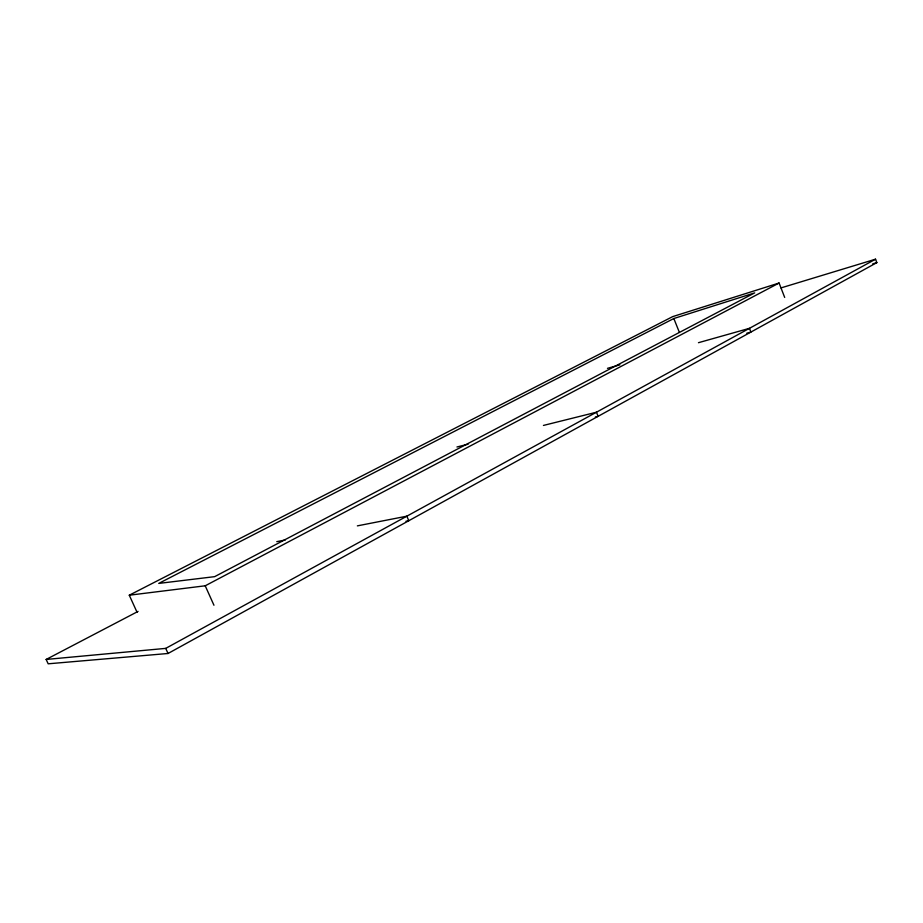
<?xml version="1.0" encoding="UTF-8"?>
<svg xmlns="http://www.w3.org/2000/svg" width="923" height="923" viewBox="0 0 923 923"><rect width="100%" height="100%" fill="white"/><g stroke="black" fill="none" stroke-linecap="round" stroke-linejoin="round"><path stroke-width="1.38" d="M138.069 611.395L46.15 659.449L48.181 663.81L168.044 653.484L876.85 262.617L875.546 259.19L780.973 287.918M46.15 659.449L165.725 648.384L875.546 259.19M137.042 612.249L129.278 595.208L205.218 585.793L779.093 283.026L784.688 297.425M673.836 318.516L158.744 583.417L214.644 576.656L754.679 292.879L673.836 318.516L679.178 331.899M129.278 595.208L672.705 316.612L779.093 283.026M872.731 263.851L876.85 262.617M607.472 368.335L619.887 364.839M698.457 342.698L749.464 328.323L750.93 332.049L746.799 333.203M456.954 446.986L468.111 444.205M543.439 425.434L596.454 412.223L598.127 416.319L595.335 417M276.773 541.651L285.253 539.99M357.363 525.868L406.847 516.176L408.797 520.722L405.958 521.264M165.725 648.384L168.044 653.484M205.218 585.793L213.951 605.246"/></g></svg>
